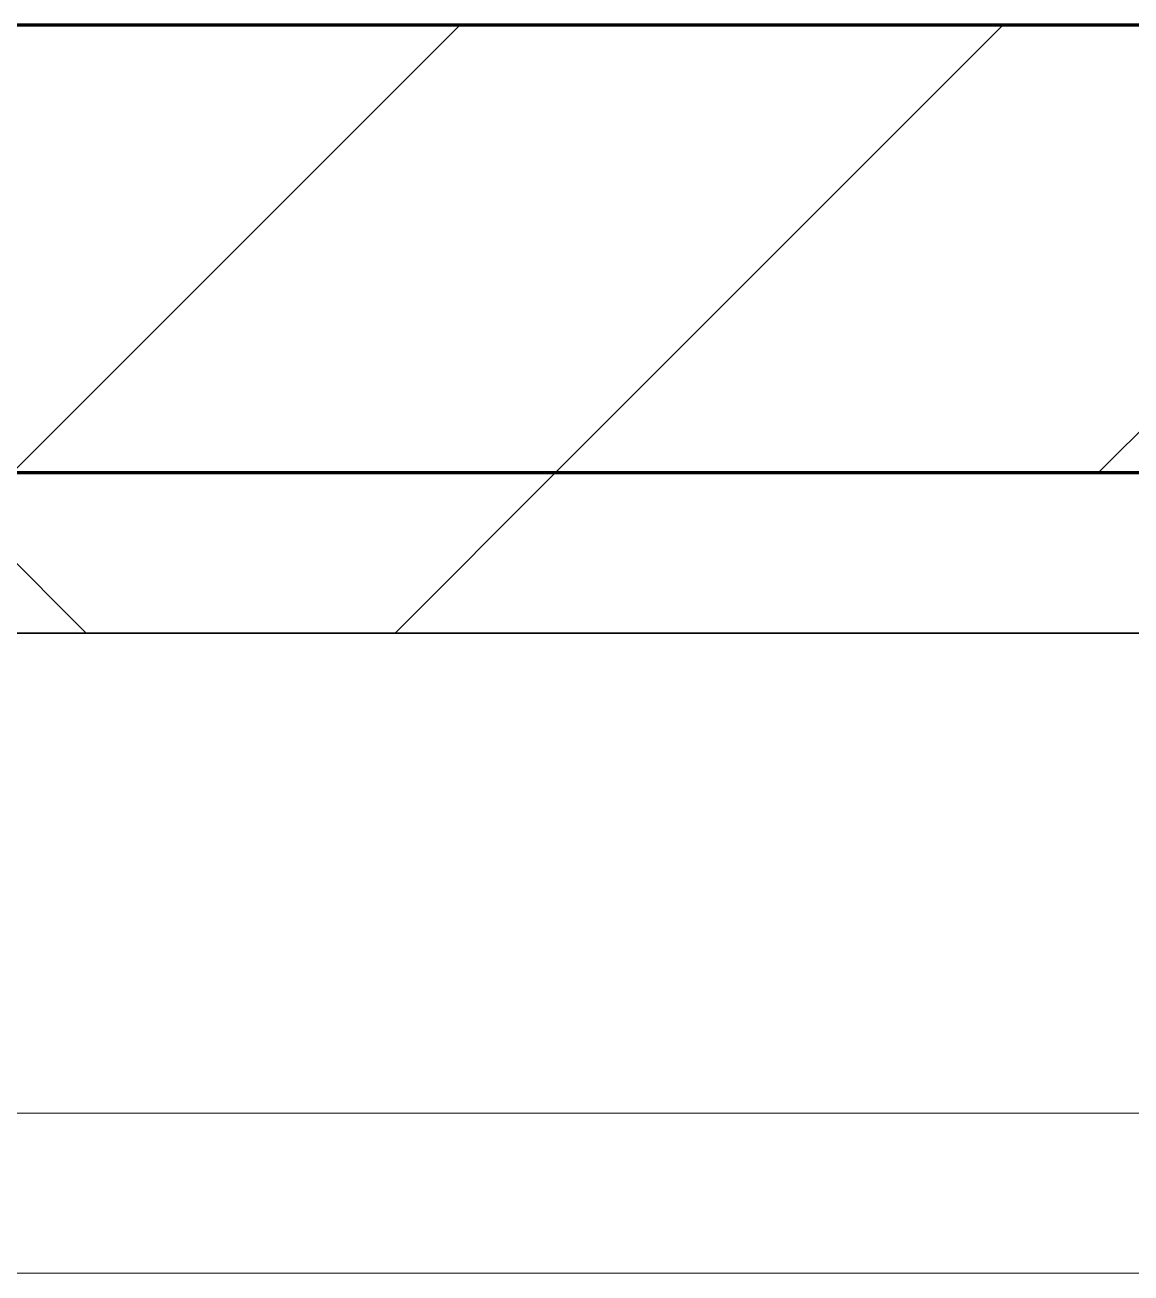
# Model space of a CAD drawing. Header units: millimetres. Extents: x -795739 to -715748, y -34378 to 22353.
# Drawn here: x -724073.9 to -723728.1, y 3879 to 4269 of the extents above; entities that cross this region are included whole.
import ezdxf

# ---------------------------------------------------------------- set-up
doc = ezdxf.new("R2010")
doc.units = ezdxf.units.MM
for name, color, linetype, lineweight in [('A-GLAZ-CURT', 2, 'Continuous', 9), ('A-WALL', 5, 'Continuous', 35), ('A-WALL-FNSH', 2, 'Continuous', 35), ('A-WALL-PATT', 1, 'Continuous', 9)]:
    doc.layers.add(name, color=color, linetype=linetype, lineweight=lineweight)

# ---------------------------------------------------------------- blocks, each defined once
blk = doc.blocks.new('System Panel - DPA-AR_Metal Ceiling Rectangular Panel-V13-4282-01 ENLARGED LOWER PLATFORM LEVEL - REFLECTED CEILING PLAN - SHEET 3')
at = {"layer": 'A-GLAZ-CURT'}
for p, q in [((-724307.37, 4079.02), (-726707.37, 4079.02)), ((-726707.37, 4079.02), (-724307.37, 4079.02)), ((-726707.37, 3929.03), (-724307.37, 3929.03)), ((-724307.37, 3929.03), (-726707.37, 3929.03))]:
    blk.add_line(p, q, dxfattribs=at)
blk = doc.blocks.new('System Panel - DPA-AR_Metal Ceiling Rectangular Panel-V27-4282-01 ENLARGED LOWER PLATFORM LEVEL - REFLECTED CEILING PLAN - SHEET 3')
at = {"layer": 'A-GLAZ-CURT'}
for p, q in [((-773182.37, 3879.03), (-775582.37, 3879.03)), ((-775582.37, 3879.03), (-773182.37, 3879.03))]:
    blk.add_line(p, q, dxfattribs=at)
blk = doc.blocks.new('PPLS-PP19_Custom Tile Pattern - Custom Tile Pattern-V86-4282-01 ENLARGED LOWER PLATFORM LEVEL - REFLECTED CEILING PLAN - SHEET 3')
at = {"layer": 'A-GLAZ-CURT'}
for p, q in [((-300, 0), (300, 0)), ((300, 0), (-300, 0)), ((195.99, 0), (213.31, 0)), ((213.31, 0), (195.99, 0)), ((230.06, 0), (300, 0)), ((-300, -50), (300, -50)), ((300, -50), (-300, -50))]:
    blk.add_line(p, q, dxfattribs=at)
for points, knots in [([(-56.79, 0), (-55.43, 0), (-52.9, 0), (-48.53, 0), (-30.79, 0), (-18.03, 0), (8.61, 0), (15.02, 0), (22.91, 0), (31, 0), (39.04, 0), (51.19, 0), (58.74, 0), (61.34, 0), (61.45, 0)], [-3831.956456, -3831.956456, -3831.956456, -3831.956456, -3689.699207, -3546.54457, -3315.260113, -2864.387349, -2439.246196, -2084.094819, -1956.422387, -1818.904206, -1645.594513, -1443.202566, -1228.752106, -1120.932285, -1120.932285, -1120.932285, -1120.932285]), ([(76.63, 0), (74.8, 0), (67.65, 0), (53.52, 0), (37, 0), (24.07, 0), (12.82, 0), (-2.9, 0), (-20.62, 0), (-32.81, 0), (-44.85, 0), (-51.43, 0), (-51.79, 0)], [-3095.572228, -3095.572228, -3095.572228, -3095.572228, -2950.589685, -2634.532728, -2313.748533, -2106.613311, -1925.670641, -1617.263037, -1290.787923, -1039.307308, -819.71621, -644.910881, -644.910881, -644.910881, -644.910881]), ([(-36.78, 0), (-32.43, 0), (-19.22, 0), (8.83, 0), (43.36, 0), (68.34, 0), (77.66, 0), (78.96, 0)], [-6191.144455, -6191.144455, -6191.144455, -6191.144455, -5862.463379, -5340.621928, -4573.028122, -4094.177415, -4007.080669, -4007.080669, -4007.080669, -4007.080669]), ([(-15.19, 0), (-13.07, 0), (7.48, 0), (42.82, 0), (88.72, 0), (120.63, 0), (138.28, 0), (138.53, 0)], [-461.142613, -461.142613, -461.142613, -461.142613, -429.606584, -390.253598, -346.313304, -291.370682, -290.5735, -290.5735, -290.5735, -290.5735]), ([(70.61, 0), (66.16, 0), (55.8, 0), (39.61, 0), (27.32, 0), (16.12, 0), (11.05, 0)], [-4647.237329, -4647.237329, -4647.237329, -4647.237329, -4326.416877, -4098.545751, -3766.694881, -3505.390818, -3505.390818, -3505.390818, -3505.390818]), ([(78.92, 0), (71.95, 0), (57.35, 0), (35.84, 0), (19.82, 0), (13.23, 0), (11.17, 0)], [-351.007497, -351.007497, -351.007497, -351.007497, -330.153101, -307.516438, -285.83788, -273.754698, -273.754698, -273.754698, -273.754698]), ([(11.91, 0), (17.75, 0), (25.21, 0), (37.44, 0), (45.92, 0), (57.76, 0), (64.47, 0), (72.74, 0), (75.22, 0), (76.03, 0), (76.21, 0)], [-1549.07911, -1549.07911, -1549.07911, -1549.07911, -1206.526904, -1089.329421, -901.315459, -753.071572, -495.328968, -421.953223, -334.951786, -290.452333, -290.452333, -290.452333, -290.452333]), ([(78.52, 0), (76.95, 0), (72.29, 0), (62.26, 0), (51.85, 0), (43.81, 0), (29.53, 0), (20.67, 0), (18.85, 0), (18.16, 0)], [-7033.519254, -7033.519254, -7033.519254, -7033.519254, -6924.452779, -6738.82075, -6548.303034, -6314.283804, -6135.05769, -5972.647715, -5832.674503, -5832.674503, -5832.674503, -5832.674503]), ([(27.44, 0), (27.9, 0), (29.54, 0), (38.07, 0), (53.39, 0), (70.02, 0), (77.08, 0), (78.48, 0)], [-5037.309798, -5037.309798, -5037.309798, -5037.309798, -4887.603822, -4705.298446, -4353.683244, -3960.84581, -3844.262741, -3844.262741, -3844.262741, -3844.262741]), ([(27.89, 0), (29.09, 0), (33.4, 0), (48.37, 0), (64.04, 0), (74.64, 0), (78.1, 0)], [-147.777612, -147.777612, -147.777612, -147.777612, -135.792042, -118.513713, -97.899267, -87.867769, -87.867769, -87.867769, -87.867769]), ([(53.18, 0), (53.06, 0), (52.22, 0), (44.99, 0), (36.46, 0), (30.82, 0)], [-622.740158, -622.740158, -622.740158, -622.740158, -566.066452, -360.610861, 0, 0, 0, 0]), ([(136.44, 0), (121.66, 0), (86.93, 0), (51.16, 0), (31.18, 0)], [-106.750556, -106.750556, -106.750556, -106.750556, -59.610984, 0, 0, 0, 0]), ([(146.31, 0), (144.65, 0), (133.85, 0), (109.77, 0), (76.86, 0), (57.82, 0), (46.51, 0), (41.18, 0), (36.02, 0), (35.54, 0), (35.54, 0)], [-469.576156, -469.576156, -469.576156, -469.576156, -458.593899, -401.860199, -357.622665, -341.267687, -334.000314, -326.15566, -319.318397, -317.489778, -317.489778, -317.489778, -317.489778]), ([(36.29, 0), (37.77, 0), (48.82, 0), (61.29, 0), (72.71, 0), (78.92, 0)], [-314.598523, -314.598523, -314.598523, -314.598523, -305.899624, -287.17622, -263.794481, -263.794481, -263.794481, -263.794481]), ([(61.47, 0), (61.47, 0), (61.21, 0), (54.61, 0), (53.71, 0), (53.56, 0)], [-1113.311073, -1113.311073, -1113.311073, -1113.311073, -1096.402191, -891.204116, -747.28819, -747.28819, -747.28819, -747.28819]), ([(76.22, 0), (75.58, 0), (73.64, 0), (71.05, 0), (70.61, 0)], [-193.634889, -193.634889, -193.634889, -193.634889, -31.537676, 0, 0, 0, 0]), ([(78.92, 0), (86.95, 0), (103.33, 0), (116.36, 0), (128.63, 0), (128.95, 0)], [-87.068719, -87.068719, -87.068719, -87.068719, -63.759246, -39.050993, -35.895543, -35.895543, -35.895543, -35.895543]), ([(114.39, 0), (114.2, 0), (112.08, 0), (105.42, 0), (92.38, 0), (86.6, 0), (80.25, 0), (78.95, 0)], [-8148.58938, -8148.58938, -8148.58938, -8148.58938, -8105.191388, -7723.759874, -7531.75727, -7135.649961, -7043.562817, -7043.562817, -7043.562817, -7043.562817]), ([(79.01, 0), (79.83, 0), (84.96, 0), (86.01, 0), (92.51, 0), (94.33, 0)], [-3829.319068, -3829.319068, -3829.319068, -3829.319068, -3759.045785, -3336.541051, -2783.776468, -2783.776468, -2783.776468, -2783.776468]), ([(79.6, 0), (83.17, 0), (101.04, 0), (124.45, 0), (132.42, 0), (134.6, 0)], [-262.939312, -262.939312, -262.939312, -262.939312, -249.500363, -194.761443, -152.241002, -152.241002, -152.241002, -152.241002]), ([(103.09, 0), (101.08, 0), (93.42, 0), (85.62, 0), (79.89, 0)], [-375.435014, -375.435014, -375.435014, -375.435014, -369.147452, -351.970326, -351.970326, -351.970326, -351.970326]), ([(94.4, 0), (94.4, 0), (94.64, 0), (99.11, 0), (108.97, 0), (120.79, 0), (139.94, 0), (163.31, 0), (185.23, 0), (193.62, 0), (194.69, 0), (194.79, 0)], [-2348.345796, -2348.345796, -2348.345796, -2348.345796, -2310.419338, -2233.599744, -2052.234781, -1843.028543, -1530.39897, -1095.004608, -529.74427, -295.064701, -265.121568, -265.121568, -265.121568, -265.121568]), ([(129.02, 0), (129.02, 0), (124.41, 0), (122.35, 0), (114.96, 0), (108.04, 0), (103.09, 0)], [-35.386604, -35.386604, -35.386604, -35.386604, -31.430235, -22.807238, -15.488593, 0, 0, 0, 0]), ([(146.23, 0), (144.78, 0), (140.7, 0), (134.04, 0), (126.24, 0), (118.6, 0), (114.23, 0), (111.98, 0), (105.66, 0), (105.23, 0), (105.23, 0)], [-9949.856506, -9949.856506, -9949.856506, -9949.856506, -9847.788484, -9677.714971, -9567.007022, -9453.21225, -9220.200448, -9012.77275, -8966.157302, -8929.495943, -8929.495943, -8929.495943, -8929.495943]), ([(105.26, 0), (105.52, 0), (111.01, 0), (112.65, 0), (113.59, 0)], [-8920.561005, -8920.561005, -8920.561005, -8920.561005, -8814.835624, -8577.462505, -8577.462505, -8577.462505, -8577.462505]), ([(128.58, 0), (128.8, 0), (130.16, 0), (139.26, 0), (152.67, 0), (161.24, 0), (162.19, 0), (162.75, 0)], [-633.326174, -633.326174, -633.326174, -633.326174, -627.736123, -618.981161, -602.094757, -592.980799, -581.414464, -581.414464, -581.414464, -581.414464]), ([(137.1, 0), (136, 0), (133.64, 0), (129.87, 0), (129.11, 0)], [-670.405967, -670.405967, -670.405967, -670.405967, -651.020627, -640.742133, -640.742133, -640.742133, -640.742133]), ([(168.37, 0), (167.68, 0), (163.21, 0), (155.77, 0), (146.81, 0)], [-543.375029, -543.375029, -543.375029, -543.375029, -530.793311, -470.699442, -470.699442, -470.699442, -470.699442]), ([(157.9, 0), (156.77, 0), (153, 0), (148.7, 0), (146.82, 0)], [-10292.955006, -10292.955006, -10292.955006, -10292.955006, -10098.273015, -9963.831014, -9963.831014, -9963.831014, -9963.831014]), ([(193.8, 0), (193.33, 0), (190.11, 0), (183.13, 0), (171, 0), (161.95, 0), (161.28, 0), (158.35, 0), (157.85, 0), (157.77, 0)], [-11665.349007, -11665.349007, -11665.349007, -11665.349007, -11565.880756, -11105.624034, -10839.086983, -10768.332124, -10666.779182, -10580.760289, -10550.278881, -10550.278881, -10550.278881, -10550.278881]), ([(300, 0), (286.53, 0), (254.22, 0), (207.11, 0), (177.41, 0), (159.34, 0), (158.33, 0), (158.3, 0)], [-285.253232, -285.253232, -285.253232, -285.253232, -244.693688, -187.987675, -143.776725, -129.632772, -123.352749, -123.352749, -123.352749, -123.352749]), ([(159.07, 0), (159.13, 0), (160.84, 0), (165.21, 0), (174.15, 0), (185.98, 0), (208.82, 0), (219.42, 0), (230.06, 0)], [-115.643202, -115.643202, -115.643202, -115.643202, -114.681583, -87.660824, -65.295536, -41.623857, -24.459831, 0, 0, 0, 0]), ([(162.75, 0), (165.4, 0), (170.91, 0), (172.61, 0), (172.61, 0)], [-111.264224, -111.264224, -111.264224, -111.264224, -56.742688, -19.085662, -19.085662, -19.085662, -19.085662]), ([(247.1, 0), (246.76, 0), (245.04, 0), (238.34, 0), (226.56, 0), (221.1, 0), (200.27, 0), (182.99, 0), (174.27, 0), (169.67, 0), (168.99, 0)], [-9649.085549, -9649.085549, -9649.085549, -9649.085549, -9581.591397, -9406.094246, -9221.510254, -9016.44624, -8717.832359, -8253.978395, -8152.463617, -8069.855175, -8069.855175, -8069.855175, -8069.855175]), ([(215.22, 0), (214.62, 0), (210.55, 0), (203.98, 0), (187.54, 0), (175.3, 0), (169.49, 0)], [-203.825446, -203.825446, -203.825446, -203.825446, -198.527383, -184.406837, -162.427601, -142.916156, -142.916156, -142.916156, -142.916156]), ([(171.51, 0), (176.48, 0), (193.23, 0), (201.73, 0), (208.81, 0), (213.9, 0), (241.96, 0), (266.73, 0), (281.71, 0), (291.71, 0), (296.52, 0), (297.86, 0), (298.09, 0)], [-7971.819559, -7971.819559, -7971.819559, -7971.819559, -7784.112253, -7606.717214, -7289.299508, -7042.621073, -6582.165592, -6068.460911, -5766.029927, -5566.724884, -5280.360606, -5199.253518, -5199.253518, -5199.253518, -5199.253518]), ([(172.07, 0), (177.66, 0), (187.87, 0), (201.08, 0), (207.47, 0), (213.96, 0), (215.11, 0)], [-255.364076, -255.364076, -255.364076, -255.364076, -237.955587, -223.92608, -215.862851, -208.75215, -208.75215, -208.75215, -208.75215]), ([(300, 0), (288.22, 0), (262, 0), (230.43, 0), (219.94, 0), (219.02, 0)], [-12528.858583, -12528.858583, -12528.858583, -12528.858583, -11905.454923, -11162.864862, -10856.732305, -10856.732305, -10856.732305, -10856.732305]), ([(219.9, 0), (220.86, 0), (227.84, 0), (242.06, 0), (246.54, 0), (246.96, 0)], [-10670.940496, -10670.940496, -10670.940496, -10670.940496, -10511.382485, -9925.173265, -9834.877357, -9834.877357, -9834.877357, -9834.877357]), ([(284.76, 0), (284.76, 0), (285.09, 0), (287.47, 0), (293.59, 0), (297.76, 0), (300, 0)], [-4110.630118, -4110.630118, -4110.630118, -4110.630118, -4053.389046, -3959.664717, -3862.421465, -3746.95702, -3746.95702, -3746.95702, -3746.95702]), ([(297.38, 0), (295.84, 0), (291.62, 0), (285.38, 0), (284.87, 0)], [-4803.172655, -4803.172655, -4803.172655, -4803.172655, -4358.271401, -4143.037883, -4143.037883, -4143.037883, -4143.037883])]:
    blk.add_open_spline(points, degree=3, knots=knots, dxfattribs=at)
for points in [[(80.35, 0), (79.57, 0), (78.27, 0), (76.63, 0)], [(79.34, 0), (81.22, 0), (82.78, 0), (83.66, 0)], [(84.06, 0), (83.48, 0), (82.41, 0), (81.72, 0)], [(168.74, 0), (168.74, 0), (169.81, 0), (171.51, 0)], [(195.11, 0), (194.91, 0), (194.44, 0), (193.8, 0)]]:
    blk.add_open_spline(points, degree=3, dxfattribs=at)
blk = doc.blocks.new('PPLS-PP19_Custom Tile Pattern - Custom Tile Pattern-V87-4282-01 ENLARGED LOWER PLATFORM LEVEL - REFLECTED CEILING PLAN - SHEET 3')
at = {"layer": 'A-GLAZ-CURT'}
for p, q in [((-300, 0), (300, 0)), ((300, 0), (-300, 0)), ((-293.07, 0), (-275.75, 0)), ((-275.75, 0), (-293.07, 0)), ((-222.32, 0), (-205, 0)), ((-205, 0), (-222.32, 0)), ((-300, -50), (300, -50)), ((300, -50), (-300, -50))]:
    blk.add_line(p, q, dxfattribs=at)
at = {"layer": 'A-GLAZ-CURT', "flags": 128}
for points in [[(-300, 0), (-291.56, 0), (-283.3, 0), (-275.2, 0), (-267.26, 0), (-259.45, 0), (-251.77, 0), (-244.2, 0), (-236.74, 0), (-229.36, 0), (-222.06, 0), (-214.83, 0), (-207.71, 0), (-200.76, 0), (-194.02, 0), (-187.54, 0), (-181.69, 0)], [(-202.58, 0), (-209.04, 0), (-215.73, 0), (-222.63, 0), (-229.72, 0), (-236.97, 0), (-244.39, 0), (-251.96, 0), (-259.67, 0), (-267.51, 0), (-275.48, 0), (-283.55, 0), (-291.73, 0), (-300, 0)]]:
    blk.add_lwpolyline(points, dxfattribs=at)
at = {"layer": 'A-GLAZ-CURT'}
for points, knots in [([(-300, 0), (-284.65, 0), (-236.57, 0), (-174.61, 0), (-132.22, 0), (-117.04, 0), (-114.32, 0)], [-5323.127839, -5323.127839, -5323.127839, -5323.127839, -4502.809032, -2700.551212, -1002.059161, -665.39098, -665.39098, -665.39098, -665.39098]), ([(-113.82, 0), (-120.42, 0), (-149.28, 0), (-202.69, 0), (-262.56, 0), (-294.48, 0), (-300, 0)], [-17782.02618, -17782.02618, -17782.02618, -17782.02618, -17136.203329, -15131.813646, -13729.592194, -13439.944408, -13439.944408, -13439.944408, -13439.944408]), ([(-137.88, 0), (-140.56, 0), (-147.66, 0), (-147.69, 0), (-158.72, 0), (-174.02, 0), (-185.59, 0), (-209.77, 0), (-232.01, 0), (-255.22, 0), (-262.59, 0), (-264.9, 0), (-265.4, 0)], [-3187.727384, -3187.727384, -3187.727384, -3187.727384, -2919.378265, -2477.344047, -2237.412286, -2029.680487, -1755.085331, -1400.429864, -858.079193, -543.655514, -208.940337, 0, 0, 0, 0]), ([(-258.6, 0), (-257.91, 0), (-254.26, 0), (-241.25, 0), (-225.99, 0), (-213.1, 0), (-200.2, 0), (-190.34, 0), (-183.44, 0), (-181.92, 0)], [-5722.54675, -5722.54675, -5722.54675, -5722.54675, -5657.471696, -5413.335975, -5017.494783, -4832.723979, -4666.091899, -4349.945572, -4263.105297, -4263.105297, -4263.105297, -4263.105297]), ([(-181.7, 0), (-186.9, 0), (-200.61, 0), (-216.65, 0), (-231.26, 0), (-233.46, 0), (-234, 0)], [-1701.682081, -1701.682081, -1701.682081, -1701.682081, -1422.553702, -978.033455, -846.069444, -682.911962, -682.911962, -682.911962, -682.911962]), ([(-233.49, 0), (-233.44, 0), (-232.38, 0), (-230.74, 0), (-225.3, 0), (-223.63, 0)], [-455.274641, -455.274641, -455.274641, -455.274641, -440.605512, -119.536984, 0, 0, 0, 0]), ([(-223.63, 0), (-219.39, 0), (-206.17, 0), (-192.21, 0), (-182.99, 0), (-181.71, 0)], [-5463.295695, -5463.295695, -5463.295695, -5463.295695, -5161.076232, -4739.070012, -4671.328877, -4671.328877, -4671.328877, -4671.328877])]:
    blk.add_open_spline(points, degree=3, knots=knots, dxfattribs=at)
blk = doc.blocks.new('*U553')
at = {"layer": 'A-GLAZ-CURT', "rotation": 180}
for name, p in [('PPLS-PP19_Custom Tile Pattern - Custom Tile Pattern-V87-4282-01 ENLARGED LOWER PLATFORM LEVEL - REFLECTED CEILING PLAN - SHEET 3', (54600, 500)), ('PPLS-PP19_Custom Tile Pattern - Custom Tile Pattern-V86-4282-01 ENLARGED LOWER PLATFORM LEVEL - REFLECTED CEILING PLAN - SHEET 3', (55200, 500))]:
    blk.add_blockref(name, p, dxfattribs=at)
at = {"layer": 'A-GLAZ-CURT'}
for name, p in [('System Panel - DPA-AR_Metal Ceiling Rectangular Panel-V13-4282-01 ENLARGED LOWER PLATFORM LEVEL - REFLECTED CEILING PLAN - SHEET 3', (781282.37, -3579.02)), ('System Panel - DPA-AR_Metal Ceiling Rectangular Panel-V27-4282-01 ENLARGED LOWER PLATFORM LEVEL - REFLECTED CEILING PLAN - SHEET 3', (830157.37, -3579.02))]:
    blk.add_blockref(name, p, dxfattribs=at)

msp = doc.modelspace()

# ---------------------------------------------------------------- hatches: boundary and pattern name
at = {"layer": 'A-WALL-PATT', "lineweight": 9}
h = msp.add_hatch(dxfattribs=at)
h.set_pattern_fill('FP_2', color=256, style=0, pattern_type=2)
h.set_pattern_definition([(45, (0, 0), (-84.852814, 84.852814), [])])
h.paths.add_polyline_path([(-721521.38, 4129.02), (-720978.37, 4129.02), (-720978.37, 4269.02), (-728752.37, 4269.02), (-728752.37, 4129.02), (-722064.39, 4129.02)])
h = msp.add_hatch(dxfattribs=at)
h.set_pattern_fill('FP_3', color=256, style=0, pattern_type=2)
h.set_pattern_definition([(45, (0, 0), (-212.13203, 212.13203), []), (135, (0, 0), (-212.13203, -212.13203), [])])
h.paths.add_polyline_path([(-721181.99, 4079.02), (-720978.37, 4079.02), (-720978.37, 4129.02), (-728752.37, 4129.02), (-728752.37, 4079.02), (-721249.87, 4079.02)])

# ---------------------------------------------------------------- linework, layer by layer
at = {"layer": 'A-WALL', "color": 7, "lineweight": 70}
for p, q in [((-728552.37, 4269.02), (-720978.37, 4269.02)), ((-720978.37, 4129.02), (-728752.37, 4129.02))]:
    msp.add_line(p, q, dxfattribs=at)
at = {"layer": 'A-WALL-FNSH', "color": 250}
for p, q in [((-728752.37, 4129.02), (-720978.37, 4129.02)), ((-720978.37, 4079.02), (-728752.37, 4079.02))]:
    msp.add_line(p, q, dxfattribs=at)

# ---------------------------------------------------------------- block references
msp.add_blockref('*U553', (-778882.37, 3579.02))

doc.saveas('drawing.dxf')
